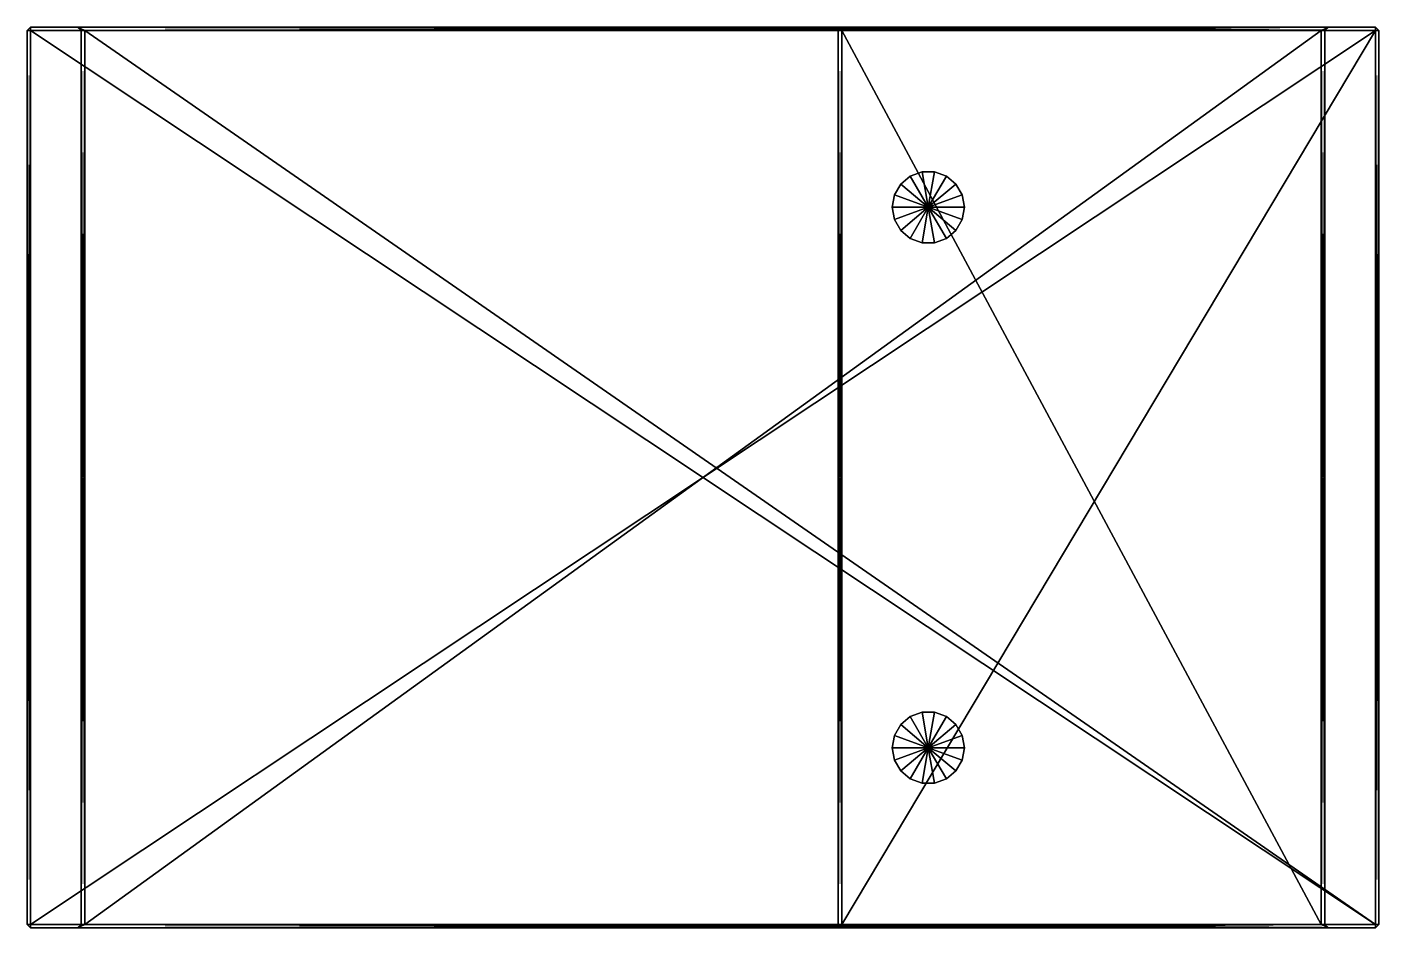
# Model space of a CAD drawing. Header units: millimetres. Extents: x -128885 to 82536, y 246296 to 387242.
import ezdxf

# ---------------------------------------------------------------- set-up
doc = ezdxf.new("R2010")
doc.units = ezdxf.units.MM
doc.layers.get('0').update_dxf_attribs({"true_color": 0x9ad7e5})

msp = doc.modelspace()

# ---------------------------------------------------------------- meshes
at = {"color": 18, "true_color": 0x000000}
mesh = msp.add_polyface(dxfattribs=at)
corners = [(-1469, 386679, 42284), (74643, 387242, 42848), (74643, 387242, 7893), (-120991, 387242, 7893), (-120991, 387242, 85132), (81972, 387242, 85132), (81972, 387242, 92461), (-128321, 387242, 92461), (-128321, 387242, 564), (81972, 387242, 564), (81972, 387242, 50177), (-2032, 386679, 50177), (-1469, 246859, 42284), (74079, 246859, 41720), (73515, 246859, 8457), (-120428, 246859, 9021), (-119864, 246859, 84568), (82536, 246859, 85132), (81972, 246859, 93025), (-128885, 246859, 92461), (-128321, 246859, 0), (82536, 246859, 564), (81972, 246859, 50741), (-2032, 246859, 50177), (-2032, 386679, 42848), (-1469, 387242, 42848), (74079, 386679, 41720), (73515, 386679, 42284), (73515, 386679, 8457), (74079, 386679, 9021), (-120428, 386679, 9021), (-119864, 386679, 8457), (-119864, 386679, 84568), (-120428, 386679, 84004), (82536, 386679, 85132), (81972, 386679, 84568), (81972, 386679, 93025), (82536, 386679, 92461), (-128885, 386679, 92461), (-128321, 386679, 93025), (-128321, 386679, 0), (-128885, 386679, 564), (82536, 386679, 564), (81972, 386679, 0), (81972, 386679, 50741), (82536, 386679, 50177), (-1469, 386679, 50741), (-1469, 387242, 50177), (-1469, 246296, 42848), (-2032, 246859, 42848), (74643, 246296, 42848), (73515, 246859, 42284), (74643, 246296, 7893), (74079, 246859, 9021), (-120991, 246296, 7893), (-119864, 246859, 8457), (-120991, 246296, 85132), (-120428, 246859, 84004), (81972, 246296, 85132), (81972, 246859, 84568), (81972, 246296, 92461), (82536, 246859, 92461), (-128321, 246296, 92461), (-128321, 246859, 93025), (-128321, 246296, 564), (-128885, 246859, 564), (81972, 246296, 564), (81972, 246859, 0), (81972, 246296, 50177), (82536, 246859, 50177), (-1469, 246296, 50177), (-1469, 246859, 50741)]
mesh.append_faces([[corners[k] for k in face] for face in [(56, 64, 54, 56)]], dxfattribs={"vtx0": -1, "vtx1": -1, "vtx3": -1, "color": 18})
mesh.append_faces([[corners[k] for k in face] for face in [(1, 47, 10, 1), (2, 10, 9, 2), (3, 9, 8, 3), (4, 8, 7, 4), (4, 7, 6, 4), (56, 60, 62, 56), (56, 62, 64, 56), (68, 50, 52, 68), (66, 52, 54, 66)]], dxfattribs={"vtx0": -1, "vtx2": -1, "vtx3": -1, "color": 18})
mesh.append_faces([[corners[k] for k in face] for face in [(4, 6, 5, 4)]], dxfattribs={"vtx0": -1, "vtx3": -1, "color": 18})
mesh.append_faces([[corners[k] for k in face] for face in [(2, 1, 10, 2), (3, 2, 9, 3), (4, 3, 8, 4), (68, 70, 50, 68), (66, 68, 52, 66), (64, 66, 54, 64)]], dxfattribs={"vtx1": -1, "vtx2": -1, "vtx3": -1, "color": 18})
mesh.append_faces([[corners[k] for k in face] for face in [(51, 12, 0, 51), (0, 27, 51, 0), (53, 13, 26, 53), (26, 29, 53, 26), (55, 14, 28, 55), (28, 31, 55, 28), (57, 15, 30, 57), (30, 33, 57, 30), (59, 16, 32, 59), (32, 35, 59, 32), (61, 17, 34, 61), (34, 37, 61, 34), (63, 18, 36, 63), (36, 39, 63, 36), (65, 19, 38, 65), (38, 41, 65, 38), (67, 20, 40, 67), (40, 43, 67, 40), (69, 21, 42, 69), (42, 45, 69, 42), (71, 22, 44, 71), (44, 46, 71, 44), (49, 23, 11, 49), (11, 24, 49, 11), (1, 25, 47, 1), (56, 58, 60, 56), (70, 48, 50, 70), (0, 25, 1, 0), (1, 27, 0, 1), (27, 26, 13, 27), (13, 51, 27, 13), (51, 50, 48, 51), (48, 12, 51, 48), (12, 49, 24, 12), (24, 0, 12, 24), (26, 1, 2, 26), (2, 29, 26, 2), (29, 28, 14, 29), (14, 53, 29, 14), (53, 52, 50, 53), (50, 13, 53, 50), (28, 2, 3, 28), (3, 31, 28, 3), (31, 30, 15, 31), (15, 55, 31, 15), (55, 54, 52, 55), (52, 14, 55, 52), (30, 3, 4, 30), (4, 33, 30, 4), (33, 32, 16, 33), (16, 57, 33, 16), (57, 56, 54, 57), (54, 15, 57, 54), (32, 4, 5, 32), (5, 35, 32, 5), (35, 34, 17, 35), (17, 59, 35, 17), (59, 58, 56, 59), (56, 16, 59, 56), (34, 5, 6, 34), (6, 37, 34, 6), (37, 36, 18, 37), (18, 61, 37, 18), (61, 60, 58, 61), (58, 17, 61, 58), (36, 6, 7, 36), (7, 39, 36, 7), (39, 38, 19, 39), (19, 63, 39, 19), (63, 62, 60, 63), (60, 18, 63, 60), (38, 7, 8, 38), (8, 41, 38, 8), (41, 40, 20, 41), (20, 65, 41, 20), (65, 64, 62, 65), (62, 19, 65, 62), (40, 8, 9, 40), (9, 43, 40, 9), (43, 42, 21, 43), (21, 67, 43, 21), (67, 66, 64, 67), (64, 20, 67, 64), (42, 9, 10, 42), (10, 45, 42, 10), (45, 44, 22, 45), (22, 69, 45, 22), (69, 68, 66, 69), (66, 21, 69, 66), (44, 10, 47, 44), (47, 46, 44, 47), (46, 11, 23, 46), (23, 71, 46, 23), (71, 70, 68, 71), (68, 22, 71, 68), (11, 47, 25, 11), (25, 24, 11, 25), (49, 48, 70, 49), (70, 23, 49, 70)]], dxfattribs={"vtx2": -1, "vtx3": -1, "color": 18})
mesh.append_faces([[corners[k] for k in face] for face in [(0, 24, 25, 0), (1, 26, 27, 1), (2, 28, 29, 2), (3, 30, 31, 3), (4, 32, 33, 4), (5, 34, 35, 5), (6, 36, 37, 6), (7, 38, 39, 7), (8, 40, 41, 8), (9, 42, 43, 9), (10, 44, 45, 10), (11, 46, 47, 11), (12, 48, 49, 12), (13, 50, 51, 13), (14, 52, 53, 14), (15, 54, 55, 15), (16, 56, 57, 16), (17, 58, 59, 17), (18, 60, 61, 18), (19, 62, 63, 19), (20, 64, 65, 20), (21, 66, 67, 21), (22, 68, 69, 22), (23, 70, 71, 23)]], dxfattribs={"vtx3": -1, "color": 18})
mesh = msp.add_polyface(dxfattribs=at)
corners = [(12062, 359053, 8457), (17700, 359053, 8457), (17360, 360981, 8457), (16381, 362677, 8457), (14881, 363935, 8457), (13041, 364605, 8457), (11083, 364605, 8457), (9243, 363935, 8457), (7743, 362677, 8457), (6764, 360981, 8457), (6424, 359053, 8457), (6764, 357125, 8457), (7743, 355429, 8457), (9243, 354170, 8457), (11083, 353501, 8457), (13041, 353501, 8457), (14881, 354170, 8457), (16381, 355429, 8457), (17360, 357125, 8457), (17700, 359053, 23679), (17360, 360981, 23679), (16381, 362677, 23679), (14881, 363935, 23679), (13041, 364605, 23679), (11083, 364605, 23679), (9243, 363935, 23679), (7743, 362677, 23679), (6764, 360981, 23679), (6424, 359053, 23679), (6764, 357125, 23679), (7743, 355429, 23679), (9243, 354170, 23679), (11083, 353501, 23679), (13041, 353501, 23679), (14881, 354170, 23679), (16381, 355429, 23679), (17360, 357125, 23679), (17700, 359053, 38901), (17360, 360981, 38901), (16381, 362677, 38901), (14881, 363935, 38901), (13041, 364605, 38901), (11083, 364605, 38901), (9243, 363935, 38901), (7743, 362677, 38901), (6764, 360981, 38901), (6424, 359053, 38901), (6764, 357125, 38901), (7743, 355429, 38901), (9243, 354170, 38901), (11083, 353501, 38901), (13041, 353501, 38901), (14881, 354170, 38901), (16381, 355429, 38901), (17360, 357125, 38901), (17700, 359053, 54124), (17360, 360981, 54124), (16381, 362677, 54124), (14881, 363935, 54124), (13041, 364605, 54124), (11083, 364605, 54124), (9243, 363935, 54124), (7743, 362677, 54124), (6764, 360981, 54124), (6424, 359053, 54124), (6764, 357125, 54124), (7743, 355429, 54124), (9243, 354170, 54124), (11083, 353501, 54124), (13041, 353501, 54124), (14881, 354170, 54124), (16381, 355429, 54124), (17360, 357125, 54124), (17700, 359053, 69346), (17360, 360981, 69346), (16381, 362677, 69346), (14881, 363935, 69346), (13041, 364605, 69346), (11083, 364605, 69346), (9243, 363935, 69346), (7743, 362677, 69346), (6764, 360981, 69346), (6424, 359053, 69346), (6764, 357125, 69346), (7743, 355429, 69346), (9243, 354170, 69346), (11083, 353501, 69346), (13041, 353501, 69346), (14881, 354170, 69346), (16381, 355429, 69346), (17360, 357125, 69346), (17700, 359053, 84568), (17360, 360981, 84568), (16381, 362677, 84568), (14881, 363935, 84568), (13041, 364605, 84568), (11083, 364605, 84568), (9243, 363935, 84568), (7743, 362677, 84568), (6764, 360981, 84568), (6424, 359053, 84568), (6764, 357125, 84568), (7743, 355429, 84568), (9243, 354170, 84568), (11083, 353501, 84568), (13041, 353501, 84568), (14881, 354170, 84568), (16381, 355429, 84568), (17360, 357125, 84568), (12062, 359053, 84568)]
mesh.append_faces([[corners[k] for k in face] for face in [(0, 2, 1, 0), (0, 3, 2, 0), (0, 4, 3, 0), (0, 5, 4, 0), (0, 6, 5, 0), (0, 7, 6, 0), (0, 8, 7, 0), (0, 9, 8, 0), (0, 10, 9, 0), (0, 11, 10, 0), (0, 12, 11, 0), (0, 13, 12, 0), (0, 14, 13, 0), (0, 15, 14, 0), (0, 16, 15, 0), (0, 17, 16, 0), (0, 18, 17, 0), (0, 1, 18, 0), (109, 91, 92, 109), (109, 92, 93, 109), (109, 93, 94, 109), (109, 94, 95, 109), (109, 95, 96, 109), (109, 96, 97, 109), (109, 97, 98, 109), (109, 98, 99, 109), (109, 99, 100, 109), (109, 100, 101, 109), (109, 101, 102, 109), (109, 102, 103, 109), (109, 103, 104, 109), (109, 104, 105, 109), (109, 105, 106, 109), (109, 106, 107, 109), (109, 107, 108, 109), (109, 108, 91, 109)]], dxfattribs={"vtx0": -1, "vtx2": -1, "vtx3": -1, "color": 18})
mesh.append_faces([[corners[k] for k in face] for face in [(1, 20, 19, 1), (2, 21, 20, 2), (3, 22, 21, 3), (4, 23, 22, 4), (5, 24, 23, 5), (6, 25, 24, 6), (7, 26, 25, 7), (8, 27, 26, 8), (9, 28, 27, 9), (10, 29, 28, 10), (11, 30, 29, 11), (12, 31, 30, 12), (13, 32, 31, 13), (14, 33, 32, 14), (15, 34, 33, 15), (16, 35, 34, 16), (17, 36, 35, 17), (18, 19, 36, 18), (19, 38, 37, 19), (20, 39, 38, 20), (21, 40, 39, 21), (22, 41, 40, 22), (23, 42, 41, 23), (24, 43, 42, 24), (25, 44, 43, 25), (26, 45, 44, 26), (27, 46, 45, 27), (28, 47, 46, 28), (29, 48, 47, 29), (30, 49, 48, 30), (31, 50, 49, 31), (32, 51, 50, 32), (33, 52, 51, 33), (34, 53, 52, 34), (35, 54, 53, 35), (36, 37, 54, 36), (37, 56, 55, 37), (38, 57, 56, 38), (39, 58, 57, 39), (40, 59, 58, 40), (41, 60, 59, 41), (42, 61, 60, 42), (43, 62, 61, 43), (44, 63, 62, 44), (45, 64, 63, 45), (46, 65, 64, 46), (47, 66, 65, 47), (48, 67, 66, 48), (49, 68, 67, 49), (50, 69, 68, 50), (51, 70, 69, 51), (52, 71, 70, 52), (53, 72, 71, 53), (54, 55, 72, 54), (55, 74, 73, 55), (56, 75, 74, 56), (57, 76, 75, 57), (58, 77, 76, 58), (59, 78, 77, 59), (60, 79, 78, 60), (61, 80, 79, 61), (62, 81, 80, 62), (63, 82, 81, 63), (64, 83, 82, 64), (65, 84, 83, 65), (66, 85, 84, 66), (67, 86, 85, 67), (68, 87, 86, 68), (69, 88, 87, 69), (70, 89, 88, 70), (71, 90, 89, 71), (72, 73, 90, 72), (73, 92, 91, 73), (74, 93, 92, 74), (75, 94, 93, 75), (76, 95, 94, 76), (77, 96, 95, 77), (78, 97, 96, 78), (79, 98, 97, 79), (80, 99, 98, 80), (81, 100, 99, 81), (82, 101, 100, 82), (83, 102, 101, 83), (84, 103, 102, 84), (85, 104, 103, 85), (86, 105, 104, 86), (87, 106, 105, 87), (88, 107, 106, 88), (89, 108, 107, 89), (90, 91, 108, 90)]], dxfattribs={"vtx0": -1, "vtx3": -1, "color": 18})
mesh.append_faces([[corners[k] for k in face] for face in [(1, 2, 20, 1), (2, 3, 21, 2), (3, 4, 22, 3), (4, 5, 23, 4), (5, 6, 24, 5), (6, 7, 25, 6), (7, 8, 26, 7), (8, 9, 27, 8), (9, 10, 28, 9), (10, 11, 29, 10), (11, 12, 30, 11), (12, 13, 31, 12), (13, 14, 32, 13), (14, 15, 33, 14), (15, 16, 34, 15), (16, 17, 35, 16), (17, 18, 36, 17), (18, 1, 19, 18), (19, 20, 38, 19), (20, 21, 39, 20), (21, 22, 40, 21), (22, 23, 41, 22), (23, 24, 42, 23), (24, 25, 43, 24), (25, 26, 44, 25), (26, 27, 45, 26), (27, 28, 46, 27), (28, 29, 47, 28), (29, 30, 48, 29), (30, 31, 49, 30), (31, 32, 50, 31), (32, 33, 51, 32), (33, 34, 52, 33), (34, 35, 53, 34), (35, 36, 54, 35), (36, 19, 37, 36), (37, 38, 56, 37), (38, 39, 57, 38), (39, 40, 58, 39), (40, 41, 59, 40), (41, 42, 60, 41), (42, 43, 61, 42), (43, 44, 62, 43), (44, 45, 63, 44), (45, 46, 64, 45), (46, 47, 65, 46), (47, 48, 66, 47), (48, 49, 67, 48), (49, 50, 68, 49), (50, 51, 69, 50), (51, 52, 70, 51), (52, 53, 71, 52), (53, 54, 72, 53), (54, 37, 55, 54), (55, 56, 74, 55), (56, 57, 75, 56), (57, 58, 76, 57), (58, 59, 77, 58), (59, 60, 78, 59), (60, 61, 79, 60), (61, 62, 80, 61), (62, 63, 81, 62), (63, 64, 82, 63), (64, 65, 83, 64), (65, 66, 84, 65), (66, 67, 85, 66), (67, 68, 86, 67), (68, 69, 87, 68), (69, 70, 88, 69), (70, 71, 89, 70), (71, 72, 90, 71), (72, 55, 73, 72), (73, 74, 92, 73), (74, 75, 93, 74), (75, 76, 94, 75), (76, 77, 95, 76), (77, 78, 96, 77), (78, 79, 97, 78), (79, 80, 98, 79), (80, 81, 99, 80), (81, 82, 100, 81), (82, 83, 101, 82), (83, 84, 102, 83), (84, 85, 103, 84), (85, 86, 104, 85), (86, 87, 105, 86), (87, 88, 106, 87), (88, 89, 107, 88), (89, 90, 108, 89), (90, 73, 91, 90)]], dxfattribs={"vtx2": -1, "vtx3": -1, "color": 18})
mesh = msp.add_polyface(dxfattribs=at)
corners = [(12062, 274485, 8457), (17700, 274485, 8457), (17360, 276413, 8457), (16381, 278109, 8457), (14881, 279367, 8457), (13041, 280037, 8457), (11083, 280037, 8457), (9243, 279367, 8457), (7743, 278109, 8457), (6764, 276413, 8457), (6424, 274485, 8457), (6764, 272557, 8457), (7743, 270861, 8457), (9243, 269602, 8457), (11083, 268933, 8457), (13041, 268933, 8457), (14881, 269602, 8457), (16381, 270861, 8457), (17360, 272557, 8457), (17700, 274485, 23679), (17360, 276413, 23679), (16381, 278109, 23679), (14881, 279367, 23679), (13041, 280037, 23679), (11083, 280037, 23679), (9243, 279367, 23679), (7743, 278109, 23679), (6764, 276413, 23679), (6424, 274485, 23679), (6764, 272557, 23679), (7743, 270861, 23679), (9243, 269602, 23679), (11083, 268933, 23679), (13041, 268933, 23679), (14881, 269602, 23679), (16381, 270861, 23679), (17360, 272557, 23679), (17700, 274485, 38901), (17360, 276413, 38901), (16381, 278109, 38901), (14881, 279367, 38901), (13041, 280037, 38901), (11083, 280037, 38901), (9243, 279367, 38901), (7743, 278109, 38901), (6764, 276413, 38901), (6424, 274485, 38901), (6764, 272557, 38901), (7743, 270861, 38901), (9243, 269602, 38901), (11083, 268933, 38901), (13041, 268933, 38901), (14881, 269602, 38901), (16381, 270861, 38901), (17360, 272557, 38901), (17700, 274485, 54124), (17360, 276413, 54124), (16381, 278109, 54124), (14881, 279367, 54124), (13041, 280037, 54124), (11083, 280037, 54124), (9243, 279367, 54124), (7743, 278109, 54124), (6764, 276413, 54124), (6424, 274485, 54124), (6764, 272557, 54124), (7743, 270861, 54124), (9243, 269602, 54124), (11083, 268933, 54124), (13041, 268933, 54124), (14881, 269602, 54124), (16381, 270861, 54124), (17360, 272557, 54124), (17700, 274485, 69346), (17360, 276413, 69346), (16381, 278109, 69346), (14881, 279367, 69346), (13041, 280037, 69346), (11083, 280037, 69346), (9243, 279367, 69346), (7743, 278109, 69346), (6764, 276413, 69346), (6424, 274485, 69346), (6764, 272557, 69346), (7743, 270861, 69346), (9243, 269602, 69346), (11083, 268933, 69346), (13041, 268933, 69346), (14881, 269602, 69346), (16381, 270861, 69346), (17360, 272557, 69346), (17700, 274485, 84568), (17360, 276413, 84568), (16381, 278109, 84568), (14881, 279367, 84568), (13041, 280037, 84568), (11083, 280037, 84568), (9243, 279367, 84568), (7743, 278109, 84568), (6764, 276413, 84568), (6424, 274485, 84568), (6764, 272557, 84568), (7743, 270861, 84568), (9243, 269602, 84568), (11083, 268933, 84568), (13041, 268933, 84568), (14881, 269602, 84568), (16381, 270861, 84568), (17360, 272557, 84568), (12062, 274485, 84568)]
mesh.append_faces([[corners[k] for k in face] for face in [(0, 2, 1, 0), (0, 3, 2, 0), (0, 4, 3, 0), (0, 5, 4, 0), (0, 6, 5, 0), (0, 7, 6, 0), (0, 8, 7, 0), (0, 9, 8, 0), (0, 10, 9, 0), (0, 11, 10, 0), (0, 12, 11, 0), (0, 13, 12, 0), (0, 14, 13, 0), (0, 15, 14, 0), (0, 16, 15, 0), (0, 17, 16, 0), (0, 18, 17, 0), (0, 1, 18, 0), (109, 91, 92, 109), (109, 92, 93, 109), (109, 93, 94, 109), (109, 94, 95, 109), (109, 95, 96, 109), (109, 96, 97, 109), (109, 97, 98, 109), (109, 98, 99, 109), (109, 99, 100, 109), (109, 100, 101, 109), (109, 101, 102, 109), (109, 102, 103, 109), (109, 103, 104, 109), (109, 104, 105, 109), (109, 105, 106, 109), (109, 106, 107, 109), (109, 107, 108, 109), (109, 108, 91, 109)]], dxfattribs={"vtx0": -1, "vtx2": -1, "vtx3": -1, "color": 18})
mesh.append_faces([[corners[k] for k in face] for face in [(1, 20, 19, 1), (2, 21, 20, 2), (3, 22, 21, 3), (4, 23, 22, 4), (5, 24, 23, 5), (6, 25, 24, 6), (7, 26, 25, 7), (8, 27, 26, 8), (9, 28, 27, 9), (10, 29, 28, 10), (11, 30, 29, 11), (12, 31, 30, 12), (13, 32, 31, 13), (14, 33, 32, 14), (15, 34, 33, 15), (16, 35, 34, 16), (17, 36, 35, 17), (18, 19, 36, 18), (19, 38, 37, 19), (20, 39, 38, 20), (21, 40, 39, 21), (22, 41, 40, 22), (23, 42, 41, 23), (24, 43, 42, 24), (25, 44, 43, 25), (26, 45, 44, 26), (27, 46, 45, 27), (28, 47, 46, 28), (29, 48, 47, 29), (30, 49, 48, 30), (31, 50, 49, 31), (32, 51, 50, 32), (33, 52, 51, 33), (34, 53, 52, 34), (35, 54, 53, 35), (36, 37, 54, 36), (37, 56, 55, 37), (38, 57, 56, 38), (39, 58, 57, 39), (40, 59, 58, 40), (41, 60, 59, 41), (42, 61, 60, 42), (43, 62, 61, 43), (44, 63, 62, 44), (45, 64, 63, 45), (46, 65, 64, 46), (47, 66, 65, 47), (48, 67, 66, 48), (49, 68, 67, 49), (50, 69, 68, 50), (51, 70, 69, 51), (52, 71, 70, 52), (53, 72, 71, 53), (54, 55, 72, 54), (55, 74, 73, 55), (56, 75, 74, 56), (57, 76, 75, 57), (58, 77, 76, 58), (59, 78, 77, 59), (60, 79, 78, 60), (61, 80, 79, 61), (62, 81, 80, 62), (63, 82, 81, 63), (64, 83, 82, 64), (65, 84, 83, 65), (66, 85, 84, 66), (67, 86, 85, 67), (68, 87, 86, 68), (69, 88, 87, 69), (70, 89, 88, 70), (71, 90, 89, 71), (72, 73, 90, 72), (73, 92, 91, 73), (74, 93, 92, 74), (75, 94, 93, 75), (76, 95, 94, 76), (77, 96, 95, 77), (78, 97, 96, 78), (79, 98, 97, 79), (80, 99, 98, 80), (81, 100, 99, 81), (82, 101, 100, 82), (83, 102, 101, 83), (84, 103, 102, 84), (85, 104, 103, 85), (86, 105, 104, 86), (87, 106, 105, 87), (88, 107, 106, 88), (89, 108, 107, 89), (90, 91, 108, 90)]], dxfattribs={"vtx0": -1, "vtx3": -1, "color": 18})
mesh.append_faces([[corners[k] for k in face] for face in [(1, 2, 20, 1), (2, 3, 21, 2), (3, 4, 22, 3), (4, 5, 23, 4), (5, 6, 24, 5), (6, 7, 25, 6), (7, 8, 26, 7), (8, 9, 27, 8), (9, 10, 28, 9), (10, 11, 29, 10), (11, 12, 30, 11), (12, 13, 31, 12), (13, 14, 32, 13), (14, 15, 33, 14), (15, 16, 34, 15), (16, 17, 35, 16), (17, 18, 36, 17), (18, 1, 19, 18), (19, 20, 38, 19), (20, 21, 39, 20), (21, 22, 40, 21), (22, 23, 41, 22), (23, 24, 42, 23), (24, 25, 43, 24), (25, 26, 44, 25), (26, 27, 45, 26), (27, 28, 46, 27), (28, 29, 47, 28), (29, 30, 48, 29), (30, 31, 49, 30), (31, 32, 50, 31), (32, 33, 51, 32), (33, 34, 52, 33), (34, 35, 53, 34), (35, 36, 54, 35), (36, 19, 37, 36), (37, 38, 56, 37), (38, 39, 57, 38), (39, 40, 58, 39), (40, 41, 59, 40), (41, 42, 60, 41), (42, 43, 61, 42), (43, 44, 62, 43), (44, 45, 63, 44), (45, 46, 64, 45), (46, 47, 65, 46), (47, 48, 66, 47), (48, 49, 67, 48), (49, 50, 68, 49), (50, 51, 69, 50), (51, 52, 70, 51), (52, 53, 71, 52), (53, 54, 72, 53), (54, 37, 55, 54), (55, 56, 74, 55), (56, 57, 75, 56), (57, 58, 76, 57), (58, 59, 77, 58), (59, 60, 78, 59), (60, 61, 79, 60), (61, 62, 80, 61), (62, 63, 81, 62), (63, 64, 82, 63), (64, 65, 83, 64), (65, 66, 84, 65), (66, 67, 85, 66), (67, 68, 86, 67), (68, 69, 87, 68), (69, 70, 88, 69), (70, 71, 89, 70), (71, 72, 90, 71), (72, 55, 73, 72), (73, 74, 92, 73), (74, 75, 93, 74), (75, 76, 94, 75), (76, 77, 95, 76), (77, 78, 96, 77), (78, 79, 97, 78), (79, 80, 98, 79), (80, 81, 99, 80), (81, 82, 100, 81), (82, 83, 101, 82), (83, 84, 102, 83), (84, 85, 103, 84), (85, 86, 104, 85), (86, 87, 105, 86), (87, 88, 106, 87), (88, 89, 107, 88), (89, 90, 108, 89), (90, 73, 91, 90)]], dxfattribs={"vtx2": -1, "vtx3": -1, "color": 18})

doc.saveas('drawing.dxf')
